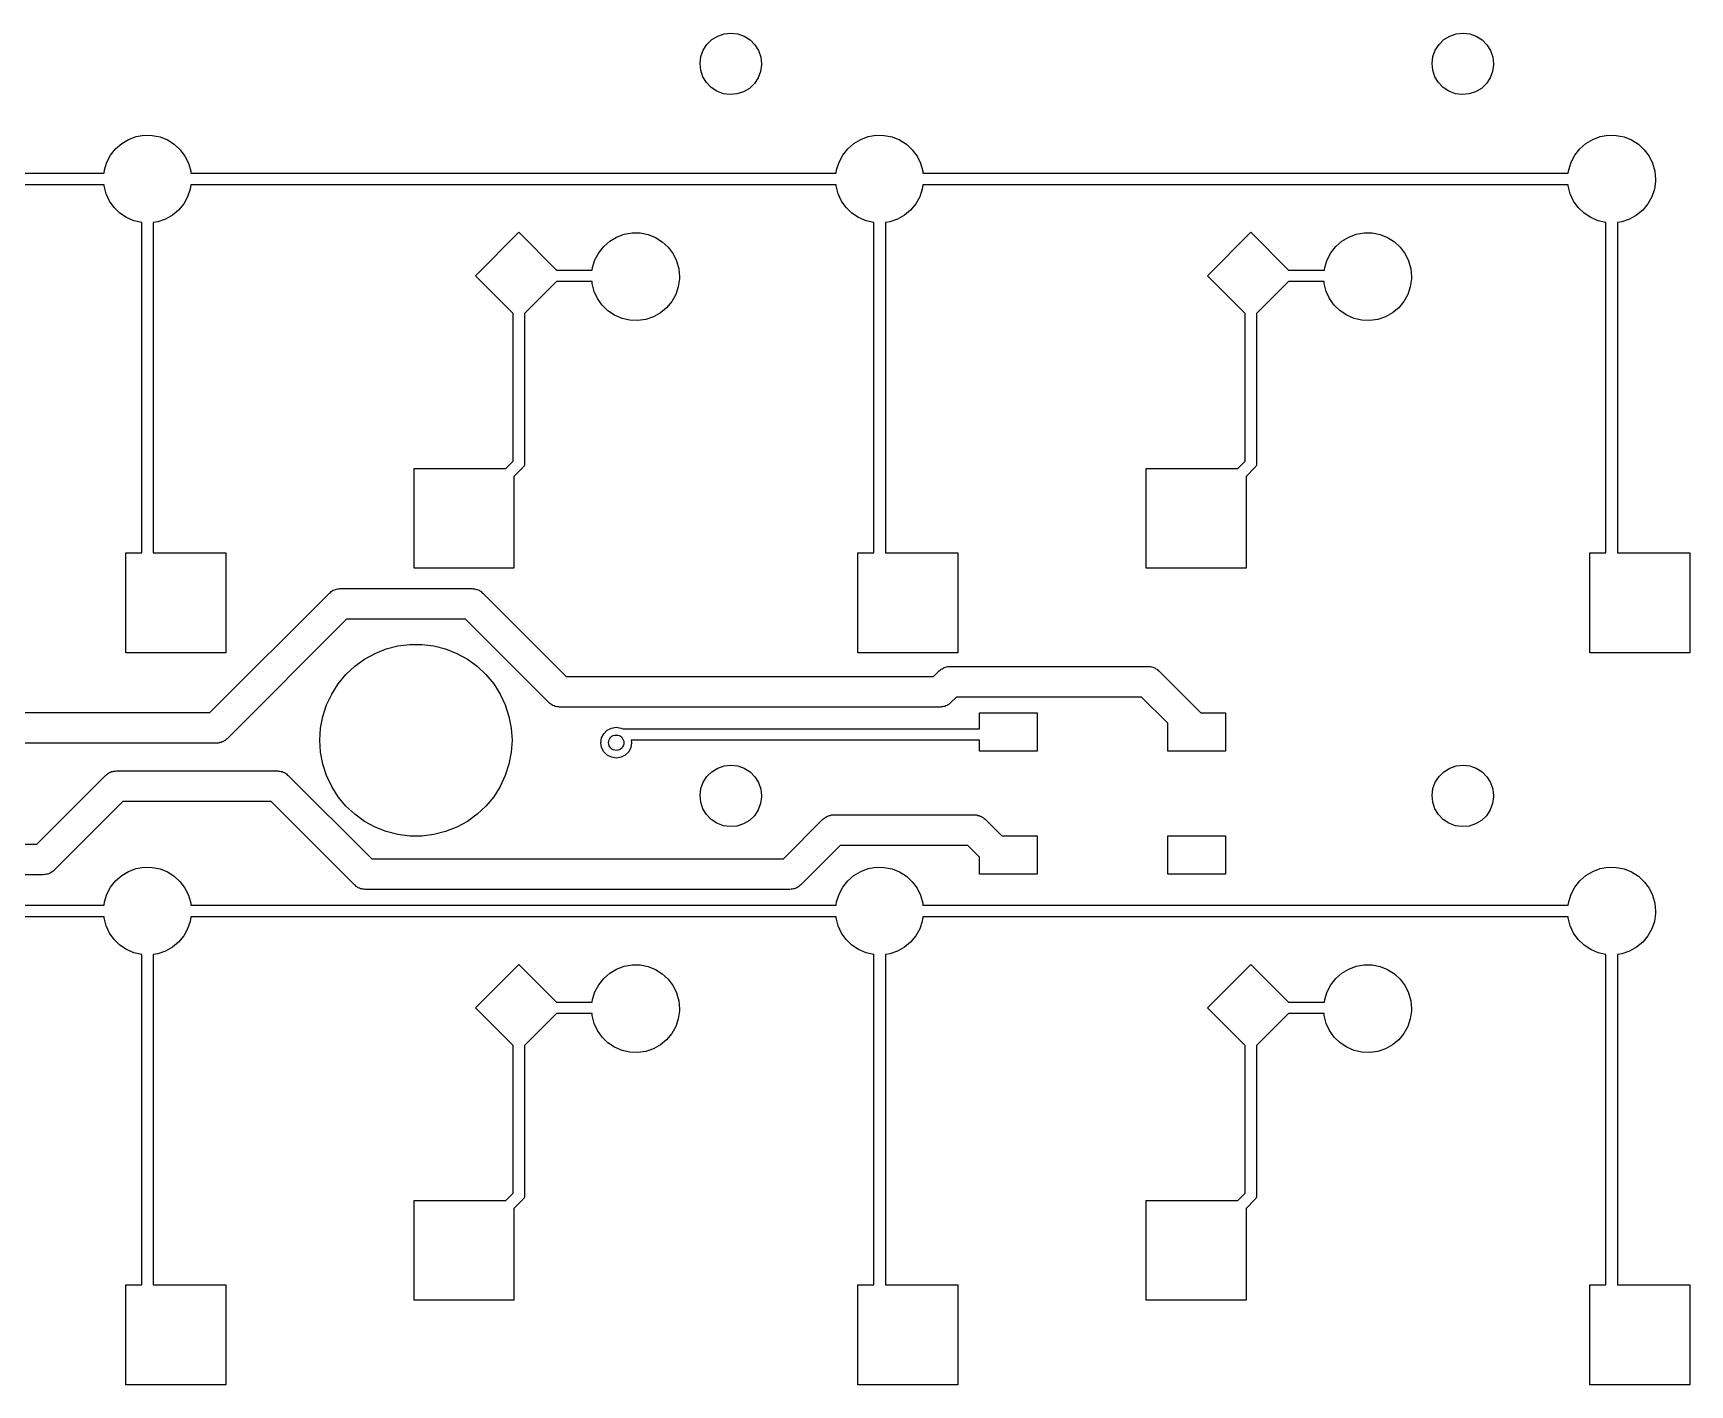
# Model space of a CAD drawing. Extents: x 62 to 250, y -152 to -58.
# Drawn here: x 204.16 to 247.27, y -152.41 to -117.23 of the extents above; entities that cross this region are included whole.
import ezdxf

# ---------------------------------------------------------------- set-up
doc = ezdxf.new("R2010")
doc.units = 0
doc.layers.add('BLACK', color=7, linetype='CONTINUOUS')

msp = doc.modelspace()

# ---------------------------------------------------------------- linework, layer by layer
at = {"layer": 'BLACK', "linetype": 'CONTINUOUS'}
for p, q in [((221.974, -117.309), (222.143, -117.252)), ((222.143, -117.252), (222.32, -117.233)), ((222.32, -117.233), (222.497, -117.254)), ((222.497, -117.254), (222.665, -117.314)), ((241.024, -117.309), (241.193, -117.252)), ((241.193, -117.252), (241.37, -117.233)), ((241.37, -117.233), (241.547, -117.254)), ((241.547, -117.254), (241.715, -117.314)), ((221.537, -117.845), (221.598, -117.678)), ((221.598, -117.678), (221.695, -117.528)), ((221.695, -117.528), (221.822, -117.403)), ((221.822, -117.403), (221.974, -117.309)), ((222.665, -117.314), (222.816, -117.41)), ((222.816, -117.41), (222.942, -117.536)), ((222.942, -117.536), (223.036, -117.688)), ((223.036, -117.688), (223.095, -117.856)), ((240.587, -117.845), (240.648, -117.678)), ((240.648, -117.678), (240.745, -117.528)), ((240.745, -117.528), (240.872, -117.403)), ((240.872, -117.403), (241.024, -117.309)), ((241.715, -117.314), (241.866, -117.41)), ((241.866, -117.41), (241.992, -117.536)), ((241.992, -117.536), (242.086, -117.688)), ((242.086, -117.688), (242.145, -117.856)), ((221.515, -118.022), (221.537, -117.845)), ((221.532, -118.2), (221.515, -118.022)), ((223.114, -118.056), (223.09, -118.232)), ((223.095, -117.856), (223.115, -118.033)), ((223.115, -118.033), (223.114, -118.056)), ((240.565, -118.022), (240.587, -117.845)), ((240.582, -118.2), (240.565, -118.022)), ((242.164, -118.056), (242.14, -118.232)), ((242.145, -117.856), (242.165, -118.033)), ((242.165, -118.033), (242.164, -118.056)), ((221.588, -118.369), (221.532, -118.2)), ((221.681, -118.521), (221.588, -118.369)), ((221.805, -118.65), (221.681, -118.521)), ((222.928, -118.548), (222.798, -118.671)), ((223.026, -118.399), (222.928, -118.548)), ((223.09, -118.232), (223.026, -118.399)), ((240.638, -118.369), (240.582, -118.2)), ((240.731, -118.521), (240.638, -118.369)), ((240.855, -118.65), (240.731, -118.521)), ((241.978, -118.548), (241.848, -118.671)), ((242.076, -118.399), (241.978, -118.548)), ((242.14, -118.232), (242.076, -118.399)), ((221.954, -118.747), (221.805, -118.65)), ((222.121, -118.81), (221.954, -118.747)), ((222.298, -118.833), (222.121, -118.81)), ((222.476, -118.817), (222.298, -118.833)), ((222.645, -118.762), (222.476, -118.817)), ((222.798, -118.671), (222.645, -118.762)), ((241.004, -118.747), (240.855, -118.65)), ((241.171, -118.81), (241.004, -118.747)), ((241.348, -118.833), (241.171, -118.81)), ((241.526, -118.817), (241.348, -118.833)), ((241.695, -118.762), (241.526, -118.817)), ((241.848, -118.671), (241.695, -118.762)), ((206.178, -120.408), (206.308, -120.244)), ((206.308, -120.244), (206.465, -120.106)), ((206.465, -120.106), (206.645, -119.999)), ((206.645, -119.999), (206.841, -119.927)), ((206.841, -119.927), (207.047, -119.892)), ((207.047, -119.892), (207.256, -119.894)), ((207.256, -119.894), (207.462, -119.935)), ((207.462, -119.935), (207.656, -120.013)), ((207.656, -120.013), (207.833, -120.124)), ((207.833, -120.124), (207.986, -120.266)), ((207.986, -120.266), (208.112, -120.434)), ((225.228, -120.408), (225.358, -120.244)), ((225.358, -120.244), (225.515, -120.106)), ((225.515, -120.106), (225.695, -119.999)), ((225.695, -119.999), (225.891, -119.927)), ((225.891, -119.927), (226.097, -119.892)), ((226.097, -119.892), (226.306, -119.894)), ((226.306, -119.894), (226.512, -119.935)), ((226.512, -119.935), (226.706, -120.013)), ((226.706, -120.013), (226.883, -120.124)), ((226.883, -120.124), (227.036, -120.266)), ((227.036, -120.266), (227.162, -120.434)), ((244.278, -120.408), (244.408, -120.244)), ((244.408, -120.244), (244.565, -120.106)), ((244.565, -120.106), (244.745, -119.999)), ((244.745, -119.999), (244.941, -119.927)), ((244.941, -119.927), (245.147, -119.892)), ((245.147, -119.892), (245.356, -119.894)), ((245.356, -119.894), (245.562, -119.935)), ((245.562, -119.935), (245.756, -120.013)), ((245.756, -120.013), (245.933, -120.124)), ((245.933, -120.124), (246.086, -120.266)), ((246.086, -120.266), (246.212, -120.434)), ((206.019, -120.793), (206.081, -120.594)), ((206.081, -120.594), (206.178, -120.408)), ((208.112, -120.434), (208.204, -120.621)), ((208.204, -120.621), (208.261, -120.823)), ((225.069, -120.793), (225.131, -120.594)), ((225.131, -120.594), (225.228, -120.408)), ((227.162, -120.434), (227.254, -120.621)), ((227.254, -120.621), (227.311, -120.823)), ((244.119, -120.793), (244.181, -120.594)), ((244.181, -120.594), (244.278, -120.408)), ((246.212, -120.434), (246.304, -120.621)), ((246.304, -120.621), (246.361, -120.823)), ((189.216, -120.881), (206.009, -120.881)), ((206.009, -120.881), (206.019, -120.793)), ((208.261, -120.823), (208.266, -120.881)), ((208.266, -120.881), (225.059, -120.881)), ((225.059, -120.881), (225.069, -120.793)), ((227.311, -120.823), (227.316, -120.881)), ((227.316, -120.881), (244.109, -120.881)), ((244.109, -120.881), (244.119, -120.793)), ((246.378, -121.091), (246.348, -121.298)), ((246.361, -120.823), (246.38, -121.031)), ((246.38, -121.031), (246.378, -121.091)), ((206.006, -121.181), (189.215, -121.181)), ((206.008, -121.21), (206.006, -121.181)), ((206.06, -121.413), (206.008, -121.21)), ((206.147, -121.603), (206.06, -121.413)), ((208.181, -121.496), (208.079, -121.678)), ((208.248, -121.298), (208.181, -121.496)), ((208.265, -121.181), (208.248, -121.298)), ((225.056, -121.181), (208.265, -121.181)), ((225.058, -121.21), (225.056, -121.181)), ((225.11, -121.413), (225.058, -121.21)), ((225.197, -121.603), (225.11, -121.413)), ((227.231, -121.496), (227.129, -121.678)), ((227.298, -121.298), (227.231, -121.496)), ((227.315, -121.181), (227.298, -121.298)), ((244.106, -121.181), (227.315, -121.181)), ((244.108, -121.21), (244.106, -121.181)), ((244.16, -121.413), (244.108, -121.21)), ((244.247, -121.602), (244.16, -121.413)), ((246.281, -121.496), (246.179, -121.678)), ((246.348, -121.298), (246.281, -121.496)), ((206.268, -121.773), (206.147, -121.603)), ((206.418, -121.919), (206.268, -121.773)), ((206.592, -122.035), (206.418, -121.919)), ((207.784, -121.973), (207.602, -122.075)), ((207.945, -121.839), (207.784, -121.973)), ((208.079, -121.678), (207.945, -121.839)), ((225.318, -121.773), (225.197, -121.603)), ((225.468, -121.919), (225.318, -121.773)), ((225.642, -122.035), (225.468, -121.919)), ((226.834, -121.973), (226.652, -122.075)), ((226.995, -121.839), (226.834, -121.973)), ((227.129, -121.678), (226.995, -121.839)), ((244.368, -121.773), (244.247, -121.602)), ((244.518, -121.919), (244.368, -121.773)), ((244.692, -122.035), (244.518, -121.919)), ((245.884, -121.973), (245.702, -122.075)), ((246.045, -121.839), (245.884, -121.973)), ((246.179, -121.678), (246.045, -121.839)), ((206.784, -122.118), (206.592, -122.035)), ((206.987, -122.164), (206.784, -122.118)), ((206.987, -130.761), (206.987, -122.164)), ((207.404, -122.142), (207.287, -122.159)), ((207.287, -122.159), (207.287, -130.761)), ((207.602, -122.075), (207.404, -122.142)), ((215.668, -123.549), (216.799, -122.417)), ((216.799, -122.417), (217.781, -123.399)), ((219.541, -122.467), (219.747, -122.432)), ((219.747, -122.432), (219.956, -122.434)), ((219.956, -122.434), (220.162, -122.475)), ((225.834, -122.118), (225.642, -122.035)), ((226.037, -122.164), (225.834, -122.118)), ((226.037, -130.761), (226.037, -122.164)), ((226.454, -122.142), (226.337, -122.159)), ((226.337, -122.159), (226.337, -130.761)), ((226.652, -122.075), (226.454, -122.142)), ((234.718, -123.549), (235.849, -122.417)), ((235.849, -122.417), (236.831, -123.399)), ((238.591, -122.467), (238.797, -122.432)), ((238.797, -122.432), (239.006, -122.434)), ((239.006, -122.434), (239.212, -122.475)), ((244.884, -122.118), (244.692, -122.035)), ((245.087, -122.164), (244.884, -122.118)), ((245.087, -130.761), (245.087, -122.164)), ((245.504, -122.142), (245.387, -122.159)), ((245.387, -122.159), (245.387, -130.761)), ((245.702, -122.075), (245.504, -122.142)), ((218.878, -122.948), (219.008, -122.784)), ((219.008, -122.784), (219.165, -122.646)), ((219.165, -122.646), (219.345, -122.539)), ((219.345, -122.539), (219.541, -122.467)), ((220.162, -122.475), (220.356, -122.553)), ((220.356, -122.553), (220.533, -122.664)), ((220.533, -122.664), (220.686, -122.806)), ((220.686, -122.806), (220.812, -122.974)), ((237.928, -122.948), (238.058, -122.784)), ((238.058, -122.784), (238.215, -122.646)), ((238.215, -122.646), (238.395, -122.539)), ((238.395, -122.539), (238.591, -122.467)), ((239.212, -122.475), (239.406, -122.553)), ((239.406, -122.553), (239.583, -122.664)), ((239.583, -122.664), (239.736, -122.806)), ((239.736, -122.806), (239.862, -122.974)), ((218.719, -123.333), (218.781, -123.134)), ((218.781, -123.134), (218.878, -122.948)), ((220.812, -122.974), (220.904, -123.161)), ((220.904, -123.161), (220.961, -123.363)), ((237.769, -123.333), (237.831, -123.134)), ((237.831, -123.134), (237.928, -122.948)), ((239.862, -122.974), (239.954, -123.161)), ((239.954, -123.161), (240.011, -123.363)), ((216.649, -124.53), (215.668, -123.549)), ((217.781, -123.699), (216.949, -124.53)), ((217.781, -123.399), (218.711, -123.399)), ((218.705, -123.699), (217.781, -123.699)), ((218.708, -123.75), (218.705, -123.699)), ((218.711, -123.399), (218.719, -123.333)), ((220.978, -123.631), (220.948, -123.838)), ((220.961, -123.363), (220.98, -123.571)), ((220.98, -123.571), (220.978, -123.631)), ((235.699, -124.53), (234.718, -123.549)), ((236.831, -123.699), (235.999, -124.53)), ((236.831, -123.399), (237.761, -123.399)), ((237.755, -123.699), (236.831, -123.699)), ((237.758, -123.75), (237.755, -123.699)), ((237.761, -123.399), (237.769, -123.333)), ((240.028, -123.631), (239.998, -123.838)), ((240.011, -123.363), (240.03, -123.571)), ((240.03, -123.571), (240.028, -123.631)), ((218.76, -123.953), (218.708, -123.75)), ((218.847, -124.143), (218.76, -123.953)), ((218.968, -124.313), (218.847, -124.143)), ((220.881, -124.036), (220.779, -124.218)), ((220.948, -123.838), (220.881, -124.036)), ((237.81, -123.953), (237.758, -123.75)), ((237.897, -124.142), (237.81, -123.953)), ((238.018, -124.313), (237.897, -124.142)), ((239.931, -124.036), (239.829, -124.218)), ((239.998, -123.838), (239.931, -124.036)), ((216.649, -128.372), (216.649, -124.53)), ((216.949, -124.53), (216.949, -128.434)), ((219.118, -124.459), (218.968, -124.313)), ((219.292, -124.575), (219.118, -124.459)), ((219.484, -124.658), (219.292, -124.575)), ((220.484, -124.513), (220.302, -124.615)), ((220.645, -124.379), (220.484, -124.513)), ((220.779, -124.218), (220.645, -124.379)), ((235.699, -128.372), (235.699, -124.53)), ((235.999, -124.53), (235.999, -128.434)), ((238.168, -124.459), (238.018, -124.313)), ((238.342, -124.575), (238.168, -124.459)), ((238.534, -124.658), (238.342, -124.575)), ((239.534, -124.513), (239.352, -124.615)), ((239.695, -124.379), (239.534, -124.513)), ((239.829, -124.218), (239.695, -124.379)), ((219.688, -124.704), (219.484, -124.658)), ((219.897, -124.712), (219.688, -124.704)), ((220.104, -124.682), (219.897, -124.712)), ((220.302, -124.615), (220.104, -124.682)), ((238.738, -124.704), (238.534, -124.658)), ((238.947, -124.712), (238.738, -124.704)), ((239.154, -124.682), (238.947, -124.712)), ((239.352, -124.615), (239.154, -124.682)), ((216.46, -128.561), (216.649, -128.372)), ((216.949, -128.434), (216.944, -128.453)), ((216.944, -128.453), (216.944, -128.473)), ((235.51, -128.561), (235.699, -128.372)), ((235.999, -128.434), (235.994, -128.453)), ((235.994, -128.453), (235.994, -128.473)), ((214.072, -131.161), (214.072, -128.561)), ((214.072, -128.561), (216.46, -128.561)), ((216.905, -128.54), (216.672, -128.773)), ((216.672, -128.773), (216.672, -131.161)), ((216.915, -128.523), (216.905, -128.54)), ((216.929, -128.509), (216.915, -128.523)), ((216.934, -128.49), (216.929, -128.509)), ((216.944, -128.473), (216.934, -128.49)), ((233.122, -131.161), (233.122, -128.561)), ((233.122, -128.561), (235.51, -128.561)), ((235.955, -128.54), (235.722, -128.773)), ((235.722, -128.773), (235.722, -131.161)), ((235.965, -128.523), (235.955, -128.54)), ((235.979, -128.509), (235.965, -128.523)), ((235.984, -128.49), (235.979, -128.509)), ((235.994, -128.473), (235.984, -128.49)), ((206.572, -133.361), (206.572, -130.761)), ((206.572, -130.761), (206.987, -130.761)), ((207.287, -130.761), (209.172, -130.761)), ((209.172, -130.761), (209.172, -133.361)), ((225.622, -133.361), (225.622, -130.761)), ((225.622, -130.761), (226.037, -130.761)), ((226.337, -130.761), (228.222, -130.761)), ((228.222, -130.761), (228.222, -133.361)), ((244.672, -133.361), (244.672, -130.761)), ((244.672, -130.761), (245.087, -130.761)), ((245.387, -130.761), (247.272, -130.761)), ((247.272, -130.761), (247.272, -133.361)), ((216.672, -131.161), (214.072, -131.161)), ((235.722, -131.161), (233.122, -131.161)), ((208.762, -134.912), (211.869, -131.805)), ((211.869, -131.805), (211.895, -131.787)), ((211.895, -131.787), (211.917, -131.764)), ((211.917, -131.764), (211.945, -131.75)), ((211.945, -131.75), (211.97, -131.732)), ((211.97, -131.732), (212, -131.722)), ((212, -131.722), (212.028, -131.708)), ((212.028, -131.708), (212.059, -131.703)), ((212.059, -131.703), (212.089, -131.693)), ((212.089, -131.693), (212.121, -131.693)), ((212.121, -131.693), (212.152, -131.688)), ((212.152, -131.688), (215.581, -131.688)), ((215.581, -131.688), (215.612, -131.693)), ((215.612, -131.693), (215.644, -131.693)), ((215.644, -131.693), (215.674, -131.703)), ((215.674, -131.703), (215.705, -131.708)), ((215.705, -131.708), (215.733, -131.722)), ((215.733, -131.722), (215.763, -131.732)), ((215.763, -131.732), (215.788, -131.75)), ((215.788, -131.75), (215.816, -131.764)), ((215.816, -131.764), (215.838, -131.787)), ((215.838, -131.787), (215.864, -131.805)), ((215.864, -131.805), (218.033, -133.974)), ((212.318, -132.488), (209.211, -135.595)), ((215.415, -132.488), (212.318, -132.488)), ((217.584, -134.657), (215.415, -132.488)), ((213.349, -133.258), (213.654, -133.18)), ((213.654, -133.18), (213.965, -133.141)), ((213.965, -133.141), (214.279, -133.141)), ((214.279, -133.141), (214.59, -133.18)), ((214.59, -133.18), (214.895, -133.258)), ((209.172, -133.361), (206.572, -133.361)), ((212.528, -133.71), (212.782, -133.525)), ((212.782, -133.525), (213.058, -133.374)), ((213.058, -133.374), (213.349, -133.258)), ((214.895, -133.258), (215.186, -133.374)), ((215.186, -133.374), (215.462, -133.525)), ((215.462, -133.525), (215.716, -133.71)), ((228.222, -133.361), (225.622, -133.361)), ((247.272, -133.361), (244.672, -133.361)), ((212.099, -134.167), (212.3, -133.925)), ((212.3, -133.925), (212.528, -133.71)), ((215.716, -133.71), (215.944, -133.925)), ((215.944, -133.925), (216.145, -134.167)), ((218.033, -133.974), (227.594, -133.974)), ((227.594, -133.974), (227.739, -133.829)), ((227.739, -133.829), (227.765, -133.811)), ((227.765, -133.811), (227.787, -133.788)), ((227.787, -133.788), (227.815, -133.774)), ((227.815, -133.774), (227.84, -133.756)), ((227.84, -133.756), (227.87, -133.746)), ((227.87, -133.746), (227.898, -133.732)), ((227.898, -133.732), (227.929, -133.727)), ((227.929, -133.727), (227.959, -133.717)), ((227.959, -133.717), (227.991, -133.717)), ((227.991, -133.717), (228.022, -133.712)), ((228.022, -133.712), (233.172, -133.712)), ((233.172, -133.712), (233.203, -133.717)), ((233.203, -133.717), (233.235, -133.717)), ((233.235, -133.717), (233.265, -133.727)), ((233.265, -133.727), (233.296, -133.732)), ((233.296, -133.732), (233.324, -133.746)), ((233.324, -133.746), (233.354, -133.756)), ((233.354, -133.756), (233.379, -133.774)), ((233.379, -133.774), (233.407, -133.788)), ((233.407, -133.788), (233.429, -133.811)), ((233.429, -133.811), (233.455, -133.829)), ((233.455, -133.829), (234.547, -134.921)), ((211.798, -134.716), (211.931, -134.432)), ((211.931, -134.432), (212.099, -134.167)), ((216.145, -134.167), (216.313, -134.432)), ((216.313, -134.432), (216.446, -134.716)), ((196.438, -134.912), (208.762, -134.912)), ((211.701, -135.014), (211.798, -134.716)), ((216.446, -134.716), (216.543, -135.014)), ((217.61, -134.675), (217.584, -134.657)), ((217.632, -134.698), (217.61, -134.675)), ((217.66, -134.712), (217.632, -134.698)), ((217.685, -134.73), (217.66, -134.712)), ((217.715, -134.74), (217.685, -134.73)), ((217.743, -134.754), (217.715, -134.74)), ((217.774, -134.759), (217.743, -134.754)), ((217.804, -134.769), (217.774, -134.759)), ((217.836, -134.769), (217.804, -134.769)), ((217.867, -134.774), (217.836, -134.769)), ((227.76, -134.774), (217.867, -134.774)), ((227.791, -134.769), (227.76, -134.774)), ((227.823, -134.769), (227.791, -134.769)), ((227.853, -134.759), (227.823, -134.769)), ((227.884, -134.754), (227.853, -134.759)), ((227.912, -134.74), (227.884, -134.754)), ((227.942, -134.73), (227.912, -134.74)), ((227.967, -134.712), (227.942, -134.73)), ((227.995, -134.698), (227.967, -134.712)), ((228.017, -134.675), (227.995, -134.698)), ((228.043, -134.657), (228.017, -134.675)), ((228.188, -134.512), (228.043, -134.657)), ((233.006, -134.512), (228.188, -134.512)), ((228.787, -135.334), (228.787, -134.921)), ((228.787, -134.921), (230.287, -134.921)), ((230.287, -134.921), (230.287, -135.921)), ((233.687, -135.193), (233.006, -134.512)), ((234.547, -134.921), (235.187, -134.921)), ((235.187, -134.921), (235.187, -135.921)), ((211.622, -135.636), (211.642, -135.323)), ((211.642, -135.323), (211.701, -135.014)), ((216.543, -135.014), (216.602, -135.323)), ((216.602, -135.323), (216.622, -135.636)), ((219.099, -135.375), (219.21, -135.319)), ((219.21, -135.319), (219.334, -135.299)), ((219.334, -135.299), (219.458, -135.319)), ((219.458, -135.319), (219.504, -135.342)), ((219.504, -135.342), (219.51, -135.339)), ((219.51, -135.339), (219.53, -135.339)), ((219.53, -135.339), (219.549, -135.334)), ((219.549, -135.334), (228.787, -135.334)), ((233.687, -135.921), (233.687, -135.193)), ((208.928, -135.712), (197.087, -135.712)), ((208.959, -135.707), (208.928, -135.712)), ((208.991, -135.707), (208.959, -135.707)), ((209.021, -135.697), (208.991, -135.707)), ((209.052, -135.692), (209.021, -135.697)), ((209.08, -135.678), (209.052, -135.692)), ((209.11, -135.668), (209.08, -135.678)), ((209.135, -135.65), (209.11, -135.668)), ((209.163, -135.636), (209.135, -135.65)), ((209.185, -135.613), (209.163, -135.636)), ((209.211, -135.595), (209.185, -135.613)), ((211.642, -135.949), (211.622, -135.636)), ((216.622, -135.636), (216.602, -135.949)), ((218.934, -135.699), (218.954, -135.575)), ((218.954, -135.823), (218.934, -135.699)), ((218.954, -135.575), (219.01, -135.464)), ((219.01, -135.464), (219.099, -135.375)), ((219.734, -135.699), (219.714, -135.823)), ((228.787, -135.634), (219.724, -135.634)), ((219.724, -135.634), (219.734, -135.699)), ((228.787, -135.921), (228.787, -135.634)), ((211.701, -136.258), (211.642, -135.949)), ((216.602, -135.949), (216.543, -136.258)), ((219.01, -135.934), (218.954, -135.823)), ((219.099, -136.023), (219.01, -135.934)), ((219.21, -136.079), (219.099, -136.023)), ((219.334, -136.099), (219.21, -136.079)), ((219.458, -136.079), (219.334, -136.099)), ((219.569, -136.023), (219.458, -136.079)), ((219.658, -135.934), (219.569, -136.023)), ((219.714, -135.823), (219.658, -135.934)), ((230.287, -135.921), (228.787, -135.921)), ((235.187, -135.921), (233.687, -135.921)), ((204.256, -138.337), (206.044, -136.549)), ((206.044, -136.549), (206.07, -136.531)), ((206.07, -136.531), (206.092, -136.508)), ((206.092, -136.508), (206.12, -136.494)), ((206.12, -136.494), (206.145, -136.476)), ((206.145, -136.476), (206.175, -136.466)), ((206.175, -136.466), (206.203, -136.452)), ((206.203, -136.452), (206.234, -136.447)), ((206.234, -136.447), (206.264, -136.437)), ((206.264, -136.437), (206.296, -136.437)), ((206.296, -136.437), (206.327, -136.432)), ((206.327, -136.432), (210.518, -136.432)), ((210.518, -136.432), (210.549, -136.437)), ((210.549, -136.437), (210.581, -136.437)), ((210.581, -136.437), (210.611, -136.447)), ((210.611, -136.447), (210.642, -136.452)), ((210.642, -136.452), (210.67, -136.466)), ((210.67, -136.466), (210.7, -136.476)), ((210.7, -136.476), (210.725, -136.494)), ((210.725, -136.494), (210.753, -136.508)), ((210.753, -136.508), (210.775, -136.531)), ((210.775, -136.531), (210.801, -136.549)), ((210.801, -136.549), (212.97, -138.718)), ((211.798, -136.556), (211.701, -136.258)), ((211.931, -136.84), (211.798, -136.556)), ((216.446, -136.556), (216.313, -136.84)), ((216.543, -136.258), (216.446, -136.556)), ((221.598, -136.728), (221.695, -136.578)), ((221.695, -136.578), (221.822, -136.453)), ((221.822, -136.453), (221.974, -136.359)), ((221.974, -136.359), (222.143, -136.302)), ((222.143, -136.302), (222.32, -136.283)), ((222.32, -136.283), (222.497, -136.304)), ((222.497, -136.304), (222.665, -136.364)), ((222.665, -136.364), (222.816, -136.46)), ((222.816, -136.46), (222.942, -136.586)), ((222.942, -136.586), (223.036, -136.738)), ((240.648, -136.728), (240.745, -136.578)), ((240.745, -136.578), (240.872, -136.453)), ((240.872, -136.453), (241.024, -136.359)), ((241.024, -136.359), (241.193, -136.302)), ((241.193, -136.302), (241.37, -136.283)), ((241.37, -136.283), (241.547, -136.304)), ((241.547, -136.304), (241.715, -136.364)), ((241.715, -136.364), (241.866, -136.46)), ((241.866, -136.46), (241.992, -136.586)), ((241.992, -136.586), (242.086, -136.738)), ((212.099, -137.105), (211.931, -136.84)), ((216.313, -136.84), (216.145, -137.105)), ((221.515, -137.072), (221.537, -136.895)), ((221.532, -137.25), (221.515, -137.072)), ((221.537, -136.895), (221.598, -136.728)), ((223.036, -136.738), (223.095, -136.906)), ((223.095, -136.906), (223.115, -137.083)), ((223.115, -137.083), (223.114, -137.106)), ((240.565, -137.072), (240.587, -136.895)), ((240.582, -137.25), (240.565, -137.072)), ((240.587, -136.895), (240.648, -136.728)), ((242.086, -136.738), (242.145, -136.906)), ((242.145, -136.906), (242.165, -137.083)), ((242.165, -137.083), (242.164, -137.106)), ((206.493, -137.232), (204.705, -139.02)), ((210.352, -137.232), (206.493, -137.232)), ((212.521, -139.401), (210.352, -137.232)), ((212.3, -137.347), (212.099, -137.105)), ((212.528, -137.562), (212.3, -137.347)), ((215.944, -137.347), (215.716, -137.562)), ((216.145, -137.105), (215.944, -137.347)), ((221.588, -137.419), (221.532, -137.25)), ((221.681, -137.571), (221.588, -137.419)), ((223.026, -137.449), (222.928, -137.598)), ((223.09, -137.282), (223.026, -137.449)), ((223.114, -137.106), (223.09, -137.282)), ((240.638, -137.419), (240.582, -137.25)), ((240.731, -137.571), (240.638, -137.419)), ((242.076, -137.449), (241.978, -137.598)), ((242.14, -137.282), (242.076, -137.449)), ((242.164, -137.106), (242.14, -137.282)), ((212.782, -137.747), (212.528, -137.562)), ((213.058, -137.898), (212.782, -137.747)), ((213.349, -138.014), (213.058, -137.898)), ((215.186, -137.898), (214.895, -138.014)), ((215.462, -137.747), (215.186, -137.898)), ((215.716, -137.562), (215.462, -137.747)), ((221.805, -137.7), (221.681, -137.571)), ((221.954, -137.797), (221.805, -137.7)), ((222.121, -137.86), (221.954, -137.797)), ((222.298, -137.883), (222.121, -137.86)), ((222.476, -137.867), (222.298, -137.883)), ((222.645, -137.812), (222.476, -137.867)), ((222.798, -137.721), (222.645, -137.812)), ((222.928, -137.598), (222.798, -137.721)), ((223.687, -138.718), (224.713, -137.692)), ((224.713, -137.692), (224.739, -137.674)), ((224.739, -137.674), (224.761, -137.651)), ((224.761, -137.651), (224.789, -137.637)), ((224.789, -137.637), (224.814, -137.619)), ((224.814, -137.619), (224.844, -137.609)), ((224.844, -137.609), (224.872, -137.595)), ((224.872, -137.595), (224.903, -137.59)), ((224.903, -137.59), (224.933, -137.58)), ((224.933, -137.58), (224.965, -137.58)), ((224.965, -137.58), (224.996, -137.575)), ((224.996, -137.575), (228.653, -137.575)), ((228.653, -137.575), (228.684, -137.58)), ((228.684, -137.58), (228.716, -137.58)), ((228.716, -137.58), (228.746, -137.59)), ((228.746, -137.59), (228.777, -137.595)), ((228.777, -137.595), (228.805, -137.609)), ((228.805, -137.609), (228.835, -137.619)), ((228.835, -137.619), (228.86, -137.637)), ((228.86, -137.637), (228.888, -137.651)), ((228.888, -137.651), (228.91, -137.674)), ((228.91, -137.674), (228.936, -137.692)), ((228.936, -137.692), (229.365, -138.121)), ((240.855, -137.7), (240.731, -137.571)), ((241.004, -137.797), (240.855, -137.7)), ((241.171, -137.86), (241.004, -137.797)), ((241.348, -137.883), (241.171, -137.86)), ((241.526, -137.867), (241.348, -137.883)), ((241.695, -137.812), (241.526, -137.867)), ((241.848, -137.721), (241.695, -137.812)), ((241.978, -137.598), (241.848, -137.721)), ((202.735, -138.337), (204.256, -138.337)), ((213.654, -138.092), (213.349, -138.014)), ((213.965, -138.131), (213.654, -138.092)), ((214.279, -138.131), (213.965, -138.131)), ((214.59, -138.092), (214.279, -138.131)), ((214.895, -138.014), (214.59, -138.092)), ((225.162, -138.375), (224.136, -139.401)), ((228.487, -138.375), (225.162, -138.375)), ((228.787, -138.675), (228.487, -138.375)), ((229.365, -138.121), (230.287, -138.121)), ((230.287, -138.121), (230.287, -139.121)), ((233.687, -139.121), (233.687, -138.121)), ((233.687, -138.121), (235.187, -138.121)), ((235.187, -138.121), (235.187, -139.121)), ((212.97, -138.718), (223.687, -138.718)), ((228.787, -139.121), (228.787, -138.675)), ((204.422, -139.137), (202.569, -139.137)), ((204.453, -139.132), (204.422, -139.137)), ((204.485, -139.132), (204.453, -139.132)), ((204.515, -139.122), (204.485, -139.132)), ((204.546, -139.117), (204.515, -139.122)), ((204.574, -139.103), (204.546, -139.117)), ((204.604, -139.093), (204.574, -139.103)), ((204.629, -139.075), (204.604, -139.093)), ((204.657, -139.061), (204.629, -139.075)), ((204.679, -139.038), (204.657, -139.061)), ((204.705, -139.02), (204.679, -139.038)), ((206.308, -139.294), (206.465, -139.156)), ((206.465, -139.156), (206.645, -139.049)), ((206.645, -139.049), (206.841, -138.977)), ((206.841, -138.977), (207.047, -138.942)), ((207.047, -138.942), (207.256, -138.944)), ((207.256, -138.944), (207.462, -138.985)), ((207.462, -138.985), (207.656, -139.063)), ((207.656, -139.063), (207.833, -139.174)), ((207.833, -139.174), (207.986, -139.316)), ((225.358, -139.294), (225.515, -139.156)), ((225.515, -139.156), (225.695, -139.049)), ((225.695, -139.049), (225.891, -138.977)), ((225.891, -138.977), (226.097, -138.942)), ((226.097, -138.942), (226.306, -138.944)), ((226.306, -138.944), (226.512, -138.985)), ((226.512, -138.985), (226.706, -139.063)), ((226.706, -139.063), (226.883, -139.174)), ((226.883, -139.174), (227.036, -139.316)), ((230.287, -139.121), (228.787, -139.121)), ((235.187, -139.121), (233.687, -139.121)), ((244.408, -139.294), (244.565, -139.156)), ((244.565, -139.156), (244.745, -139.049)), ((244.745, -139.049), (244.941, -138.977)), ((244.941, -138.977), (245.147, -138.942)), ((245.147, -138.942), (245.356, -138.944)), ((245.356, -138.944), (245.562, -138.985)), ((245.562, -138.985), (245.756, -139.063)), ((245.756, -139.063), (245.933, -139.174)), ((245.933, -139.174), (246.086, -139.316)), ((206.019, -139.843), (206.081, -139.644)), ((206.081, -139.644), (206.178, -139.458)), ((206.178, -139.458), (206.308, -139.294)), ((207.986, -139.316), (208.112, -139.484)), ((208.112, -139.484), (208.204, -139.671)), ((208.204, -139.671), (208.261, -139.873)), ((212.547, -139.419), (212.521, -139.401)), ((212.569, -139.442), (212.547, -139.419)), ((212.597, -139.456), (212.569, -139.442)), ((212.622, -139.474), (212.597, -139.456)), ((212.652, -139.484), (212.622, -139.474)), ((212.68, -139.498), (212.652, -139.484)), ((212.711, -139.503), (212.68, -139.498)), ((212.741, -139.513), (212.711, -139.503)), ((212.773, -139.513), (212.741, -139.513)), ((212.804, -139.518), (212.773, -139.513)), ((223.853, -139.518), (212.804, -139.518)), ((223.884, -139.513), (223.853, -139.518)), ((223.916, -139.513), (223.884, -139.513)), ((223.946, -139.503), (223.916, -139.513)), ((223.977, -139.498), (223.946, -139.503)), ((224.005, -139.484), (223.977, -139.498)), ((224.035, -139.474), (224.005, -139.484)), ((224.06, -139.456), (224.035, -139.474)), ((224.088, -139.442), (224.06, -139.456)), ((224.11, -139.419), (224.088, -139.442)), ((224.136, -139.401), (224.11, -139.419)), ((225.069, -139.843), (225.131, -139.644)), ((225.131, -139.644), (225.228, -139.458)), ((225.228, -139.458), (225.358, -139.294)), ((227.036, -139.316), (227.162, -139.484)), ((227.162, -139.484), (227.254, -139.671)), ((227.254, -139.671), (227.311, -139.873)), ((244.119, -139.843), (244.181, -139.644)), ((244.181, -139.644), (244.278, -139.458)), ((244.278, -139.458), (244.408, -139.294)), ((246.086, -139.316), (246.212, -139.484)), ((246.212, -139.484), (246.304, -139.671)), ((246.304, -139.671), (246.361, -139.873)), ((189.216, -139.931), (206.009, -139.931)), ((206.009, -139.931), (206.019, -139.843)), ((208.261, -139.873), (208.266, -139.931)), ((208.266, -139.931), (225.059, -139.931)), ((225.059, -139.931), (225.069, -139.843)), ((227.311, -139.873), (227.316, -139.931)), ((227.316, -139.931), (244.109, -139.931)), ((244.109, -139.931), (244.119, -139.843)), ((246.361, -139.873), (246.38, -140.081)), ((246.38, -140.081), (246.378, -140.141)), ((206.006, -140.231), (189.215, -140.231)), ((206.008, -140.26), (206.006, -140.231)), ((206.06, -140.463), (206.008, -140.26)), ((206.147, -140.653), (206.06, -140.463)), ((208.248, -140.348), (208.181, -140.546)), ((208.265, -140.231), (208.248, -140.348)), ((225.056, -140.231), (208.265, -140.231)), ((225.058, -140.26), (225.056, -140.231)), ((225.11, -140.463), (225.058, -140.26)), ((225.197, -140.653), (225.11, -140.463)), ((227.298, -140.348), (227.231, -140.546)), ((227.315, -140.231), (227.298, -140.348)), ((244.106, -140.231), (227.315, -140.231)), ((244.108, -140.26), (244.106, -140.231)), ((244.16, -140.463), (244.108, -140.26)), ((244.247, -140.653), (244.16, -140.463)), ((246.348, -140.348), (246.281, -140.546)), ((246.378, -140.141), (246.348, -140.348)), ((206.268, -140.823), (206.147, -140.653)), ((206.418, -140.969), (206.268, -140.823)), ((206.592, -141.085), (206.418, -140.969)), ((207.945, -140.889), (207.784, -141.023)), ((208.079, -140.728), (207.945, -140.889)), ((208.181, -140.546), (208.079, -140.728)), ((225.318, -140.823), (225.197, -140.653)), ((225.468, -140.969), (225.318, -140.823)), ((225.642, -141.085), (225.468, -140.969)), ((226.995, -140.889), (226.834, -141.023)), ((227.129, -140.728), (226.995, -140.889)), ((227.231, -140.546), (227.129, -140.728)), ((244.368, -140.823), (244.247, -140.653)), ((244.518, -140.969), (244.368, -140.823)), ((244.692, -141.085), (244.518, -140.969)), ((246.045, -140.889), (245.884, -141.023)), ((246.179, -140.728), (246.045, -140.889)), ((246.281, -140.546), (246.179, -140.728)), ((206.784, -141.168), (206.592, -141.085)), ((206.987, -141.214), (206.784, -141.168)), ((206.987, -149.811), (206.987, -141.214)), ((207.404, -141.192), (207.287, -141.209)), ((207.287, -141.209), (207.287, -149.811)), ((207.602, -141.125), (207.404, -141.192)), ((207.784, -141.023), (207.602, -141.125)), ((225.834, -141.168), (225.642, -141.085)), ((226.037, -141.214), (225.834, -141.168)), ((226.037, -149.811), (226.037, -141.214)), ((226.454, -141.192), (226.337, -141.209)), ((226.337, -141.209), (226.337, -149.811)), ((226.652, -141.125), (226.454, -141.192)), ((226.834, -141.023), (226.652, -141.125)), ((244.884, -141.168), (244.692, -141.085)), ((245.087, -141.214), (244.884, -141.168)), ((245.087, -149.811), (245.087, -141.214)), ((245.504, -141.192), (245.387, -141.209)), ((245.387, -141.209), (245.387, -149.811)), ((245.702, -141.125), (245.504, -141.192)), ((245.884, -141.023), (245.702, -141.125)), ((215.668, -142.599), (216.799, -141.467)), ((216.799, -141.467), (217.781, -142.449)), ((218.878, -141.998), (219.008, -141.834)), ((219.008, -141.834), (219.165, -141.696)), ((219.165, -141.696), (219.345, -141.589)), ((219.345, -141.589), (219.541, -141.517)), ((219.541, -141.517), (219.747, -141.482)), ((219.747, -141.482), (219.956, -141.484)), ((219.956, -141.484), (220.162, -141.525)), ((220.162, -141.525), (220.356, -141.603)), ((220.356, -141.603), (220.533, -141.714)), ((220.533, -141.714), (220.686, -141.856)), ((234.718, -142.599), (235.849, -141.467)), ((235.849, -141.467), (236.831, -142.449)), ((237.928, -141.998), (238.058, -141.834)), ((238.058, -141.834), (238.215, -141.696)), ((238.215, -141.696), (238.395, -141.589)), ((238.395, -141.589), (238.591, -141.517)), ((238.591, -141.517), (238.797, -141.482)), ((238.797, -141.482), (239.006, -141.484)), ((239.006, -141.484), (239.212, -141.525)), ((239.212, -141.525), (239.406, -141.603)), ((239.406, -141.603), (239.583, -141.714)), ((239.583, -141.714), (239.736, -141.856)), ((218.719, -142.383), (218.781, -142.184)), ((218.781, -142.184), (218.878, -141.998)), ((220.686, -141.856), (220.812, -142.024)), ((220.812, -142.024), (220.904, -142.211)), ((220.904, -142.211), (220.961, -142.413)), ((237.769, -142.383), (237.831, -142.184)), ((237.831, -142.184), (237.928, -141.998)), ((239.736, -141.856), (239.862, -142.024)), ((239.862, -142.024), (239.954, -142.211)), ((239.954, -142.211), (240.011, -142.413)), ((216.649, -143.58), (215.668, -142.599)), ((217.781, -142.449), (218.711, -142.449)), ((218.711, -142.449), (218.719, -142.383)), ((220.978, -142.681), (220.948, -142.888)), ((220.961, -142.413), (220.98, -142.621)), ((220.98, -142.621), (220.978, -142.681)), ((235.699, -143.58), (234.718, -142.599)), ((236.831, -142.449), (237.761, -142.449)), ((237.761, -142.449), (237.769, -142.383)), ((240.028, -142.681), (239.998, -142.888)), ((240.011, -142.413), (240.03, -142.621)), ((240.03, -142.621), (240.028, -142.681)), ((217.781, -142.749), (216.949, -143.58)), ((218.705, -142.749), (217.781, -142.749)), ((218.708, -142.8), (218.705, -142.749)), ((218.76, -143.003), (218.708, -142.8)), ((218.847, -143.192), (218.76, -143.003)), ((220.881, -143.086), (220.779, -143.268)), ((220.948, -142.888), (220.881, -143.086)), ((236.831, -142.749), (235.999, -143.58)), ((237.755, -142.749), (236.831, -142.749)), ((237.758, -142.8), (237.755, -142.749)), ((237.81, -143.003), (237.758, -142.8)), ((237.897, -143.192), (237.81, -143.003)), ((239.931, -143.086), (239.829, -143.268)), ((239.998, -142.888), (239.931, -143.086)), ((218.968, -143.363), (218.847, -143.192)), ((219.118, -143.509), (218.968, -143.363)), ((219.292, -143.625), (219.118, -143.509)), ((220.645, -143.429), (220.484, -143.563)), ((220.779, -143.268), (220.645, -143.429)), ((238.018, -143.363), (237.897, -143.192)), ((238.168, -143.509), (238.018, -143.363)), ((238.342, -143.625), (238.168, -143.509)), ((239.695, -143.429), (239.534, -143.563)), ((239.829, -143.268), (239.695, -143.429)), ((216.649, -147.422), (216.649, -143.58)), ((216.949, -143.58), (216.949, -147.484)), ((219.484, -143.708), (219.292, -143.625)), ((219.688, -143.754), (219.484, -143.708)), ((219.897, -143.762), (219.688, -143.754)), ((220.104, -143.732), (219.897, -143.762)), ((220.302, -143.665), (220.104, -143.732)), ((220.484, -143.563), (220.302, -143.665)), ((235.699, -147.422), (235.699, -143.58)), ((235.999, -143.58), (235.999, -147.484)), ((238.534, -143.708), (238.342, -143.625)), ((238.738, -143.754), (238.534, -143.708)), ((238.947, -143.762), (238.738, -143.754)), ((239.154, -143.732), (238.947, -143.762)), ((239.352, -143.665), (239.154, -143.732)), ((239.534, -143.563), (239.352, -143.665)), ((216.46, -147.611), (216.649, -147.422)), ((235.51, -147.611), (235.699, -147.422)), ((214.072, -150.211), (214.072, -147.611)), ((214.072, -147.611), (216.46, -147.611)), ((216.905, -147.59), (216.672, -147.823)), ((216.672, -147.823), (216.672, -150.211)), ((216.915, -147.573), (216.905, -147.59)), ((216.929, -147.559), (216.915, -147.573)), ((216.934, -147.54), (216.929, -147.559)), ((216.944, -147.523), (216.934, -147.54)), ((216.949, -147.484), (216.944, -147.503)), ((216.944, -147.503), (216.944, -147.523)), ((233.122, -150.211), (233.122, -147.611)), ((233.122, -147.611), (235.51, -147.611)), ((235.955, -147.59), (235.722, -147.823)), ((235.722, -147.823), (235.722, -150.211)), ((235.965, -147.573), (235.955, -147.59)), ((235.979, -147.559), (235.965, -147.573)), ((235.984, -147.54), (235.979, -147.559)), ((235.994, -147.523), (235.984, -147.54)), ((235.999, -147.484), (235.994, -147.503)), ((235.994, -147.503), (235.994, -147.523)), ((206.572, -152.411), (206.572, -149.811)), ((206.572, -149.811), (206.987, -149.811)), ((207.287, -149.811), (209.172, -149.811)), ((209.172, -149.811), (209.172, -152.411)), ((225.622, -152.411), (225.622, -149.811)), ((225.622, -149.811), (226.037, -149.811)), ((226.337, -149.811), (228.222, -149.811)), ((228.222, -149.811), (228.222, -152.411)), ((244.672, -152.411), (244.672, -149.811)), ((244.672, -149.811), (245.087, -149.811)), ((245.387, -149.811), (247.272, -149.811)), ((247.272, -149.811), (247.272, -152.411)), ((216.672, -150.211), (214.072, -150.211)), ((235.722, -150.211), (233.122, -150.211)), ((209.172, -152.411), (206.572, -152.411)), ((228.222, -152.411), (225.622, -152.411)), ((247.272, -152.411), (244.672, -152.411))]:
    msp.add_line(p, q, dxfattribs=at)
at = {"layer": 'BLACK'}
msp.add_circle((219.334, -135.699), 0.2, dxfattribs=at)

doc.saveas('drawing.dxf')
